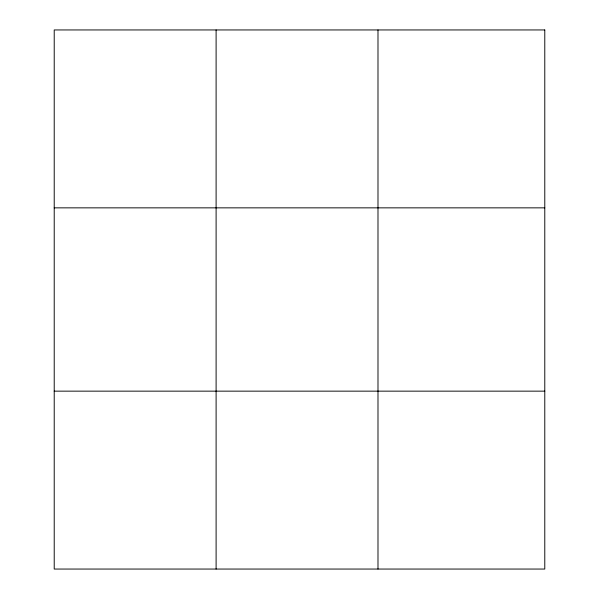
<?xml version="1.0" encoding="UTF-8"?>
<svg xmlns="http://www.w3.org/2000/svg" width="599" height="599" viewBox="0 0 599 599"><rect width="100%" height="100%" fill="white"/><g stroke="black" fill="none" stroke-linecap="round" stroke-linejoin="round"><path stroke-width="0.9" d="M216.104 569.05L216.104 29.95M377.991 569.05L377.991 29.95M54.217 207.853L544.783 207.853M54.217 391.147L544.783 391.147M544.783 29.95L544.783 569.05L54.217 569.05L54.217 29.95L544.783 29.95"/></g></svg>
